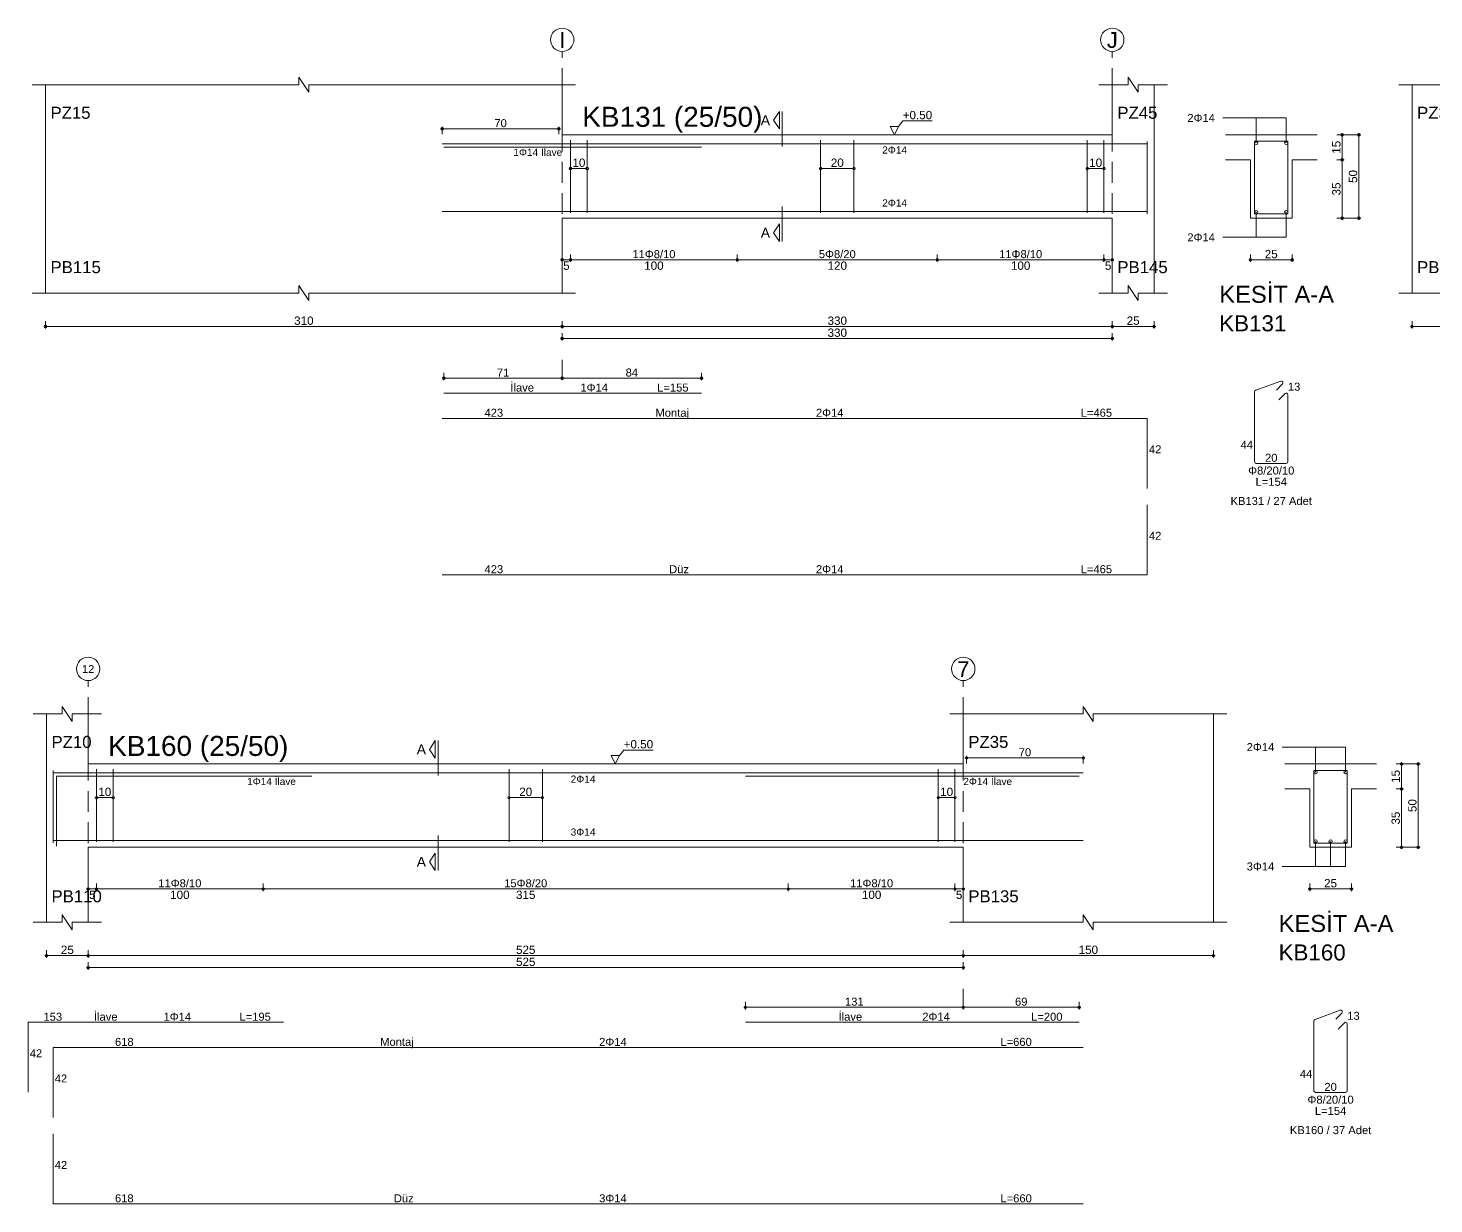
# Model space of a CAD drawing. Header units: millimetres. Extents: x 2232 to 85269, y -3593 to 5869.
# Drawn here: x 11146 to 12411, y -1393 to -335 of the extents above; entities that cross this region are included whole.
import ezdxf

# ---------------------------------------------------------------- set-up
doc = ezdxf.new("R2010")
doc.units = ezdxf.units.MM
doc.linetypes.add('DASHDOT2', pattern=[12.7, 6.35, -3.175, 0, -3.175])
doc.linetypes.add('DASHED4', pattern=[18.75, 12.5, -6.25])
doc.layers.add('aks', color=251, linetype='DASHDOT2', lineweight=35)
for name, color, linetype in [('Donatı Topl. Uzun. Yazısı', 7, 'Continuous'), ('Donatı Uz. Yazısı', 7, 'Continuous'), ('Donatı Yazısı', 7, 'Continuous'), ('Donatı Çizgisi', 7, 'Continuous'), ('Kiriş', 7, 'Continuous'), ('Standart', 7, 'Continuous'), ('Ölçülendirme', 7, 'Continuous')]:
    doc.layers.add(name, color=color, linetype=linetype)
doc.styles.add('arial_1_18', font='arial.ttf', dxfattribs={"height": 0.2})

# ---------------------------------------------------------------- blocks, each defined once
blk = doc.blocks.new('IDE757Entity7359')
at = {"layer": 'aks', "color": 30, "linetype": 'DASHED4', "lineweight": 5}
for points in [[(10848.68, 2016.8), (10848.68, 2151.8)], [(11178.68, 2016.8), (11178.68, 2151.8)], [(10848.68, 1955.8), (10848.68, 1966.8)]]:
    blk.add_lwpolyline(points, dxfattribs=at)
at = {"layer": 'aks', "color": 1, "linetype": 'Continuous', "lineweight": 5}
for centre in [(10848.68, 2158.8), (11178.68, 2158.8)]:
    blk.add_circle(centre, 7, dxfattribs=at)
at = {"layer": 'Donatı Çizgisi', "color": 5, "linetype": 'Continuous', "lineweight": 5}
for points in [[(10776.68, 2096.4), (11199.68, 2096.4)], [(10777.68, 2094.4), (10932.18, 2094.4)], [(10853.68, 2055), (10853.68, 2098.6)], [(10863.68, 2055), (10863.68, 2098.6)], [(11003.68, 2055), (11003.68, 2098.6)], [(11023.68, 2055), (11023.68, 2098.6)], [(11163.68, 2055), (11163.68, 2098.6)], [(11173.68, 2055), (11173.68, 2098.6)], [(11199.68, 2054.4), (11199.68, 2097.8)], [(11264.02, 2054.3), (11264.02, 2097.9)], [(11264.02, 2097.9), (11284.02, 2097.9)], [(11284.02, 2054.3), (11284.02, 2097.9)], [(10776.68, 2055.8), (11199.68, 2055.8)], [(11264.02, 2054.3), (11284.02, 2054.3)], [(11264.69, 1948.54), (11279.7, 1954.01)], [(11277.12, 1948.69), (11280.77, 1952.33)], [(10777.68, 1946.8), (10932.18, 1946.8)], [(11264.02, 1905.72), (11264.02, 1947.59)], [(11278.5, 1942.78), (11282.28, 1946.56)], [(11284.02, 1905.72), (11284.02, 1945.84)], [(10776.68, 1931.7), (11199.68, 1931.7)], [(11199.68, 1889.7), (11199.68, 1931.7)], [(11265.04, 1904.7), (11283, 1904.7)], [(11199.68, 1837.85), (11199.68, 1879.85)], [(10776.68, 1837.85), (11199.68, 1837.85)]]:
    blk.add_lwpolyline(points, dxfattribs=at)
for centre in [(11265.02, 2096.9), (11283.02, 2096.9), (11265.02, 2055.3), (11283.02, 2055.3)]:
    blk.add_circle(centre, 1, dxfattribs=at)
for centre, start, end in [((11265.04, 1947.59), 110, 180), ((11280.04, 1953.05), 315, 110), ((11283, 1945.84), 0, 135), ((11265.04, 1905.72), 180, 270), ((11283, 1905.72), 270, 0)]:
    blk.add_arc(centre, 1.02, start, end, dxfattribs=at)
at = {"layer": 'Kiriş', "color": 1, "linetype": 'Continuous', "lineweight": 5}
for points in [[(10690.68, 2131.8), (10690.68, 2136.3)], [(10696.68, 2127.3), (10690.68, 2136.3)], [(11188.18, 2131.8), (11188.18, 2136.3)], [(11194.18, 2127.3), (11188.18, 2136.3)], [(10530.68, 2131.8), (10690.68, 2131.8)], [(10538.68, 2006.8), (10538.68, 2131.8)], [(10696.68, 2127.3), (10696.68, 2131.8)], [(10696.68, 2131.8), (10856.68, 2131.8)], [(10848.68, 2101.8), (10848.68, 2131.8)], [(11170.68, 2131.8), (11188.18, 2131.8)], [(11178.68, 2101.8), (11178.68, 2131.8)], [(11194.18, 2131.8), (11211.68, 2131.8)], [(11194.18, 2127.3), (11194.18, 2131.8)], [(11203.68, 2006.8), (11203.68, 2131.8)], [(10848.68, 2101.8), (11178.68, 2101.8)], [(11246.52, 2101.8), (11301.52, 2101.8)], [(11246.52, 2086.8), (11261.52, 2086.8)], [(11261.52, 2051.8), (11261.52, 2086.8)], [(11286.52, 2086.8), (11301.52, 2086.8)], [(11286.52, 2051.8), (11286.52, 2086.8)], [(10848.68, 2051.8), (11178.68, 2051.8)], [(10848.68, 2006.8), (10848.68, 2051.8)], [(11178.68, 2006.8), (11178.68, 2051.8)], [(11261.52, 2051.8), (11286.52, 2051.8)], [(10696.68, 2002.3), (10690.68, 2011.3)], [(10690.68, 2006.8), (10690.68, 2011.3)], [(11194.18, 2002.3), (11188.18, 2011.3)], [(11188.18, 2006.8), (11188.18, 2011.3)], [(10530.68, 2006.8), (10690.68, 2006.8)], [(10696.68, 2006.8), (10856.68, 2006.8)], [(10696.68, 2002.3), (10696.68, 2006.8)], [(11170.68, 2006.8), (11188.18, 2006.8)], [(11194.18, 2006.8), (11211.68, 2006.8)], [(11194.18, 2002.3), (11194.18, 2006.8)]]:
    blk.add_lwpolyline(points, dxfattribs=at)
at = {"layer": 'Ölçülendirme', "color": 1, "linetype": 'Continuous', "lineweight": 5}
for points in [[(10975.43, 2110.55), (10978.93, 2115.8)], [(10978.93, 2105.3), (10975.43, 2110.55)], [(10978.93, 2105.3), (10978.93, 2115.8)], [(10980.68, 2094.8), (10980.68, 2115.8)], [(11050.43, 2106.8), (11052.93, 2110.13)], [(11052.93, 2110.13), (11070.61, 2110.13)], [(11245.02, 2111.9), (11283.02, 2111.9)], [(11265.02, 2096.9), (11265.02, 2111.9)], [(11283.02, 2096.9), (11283.02, 2111.9)], [(10775.68, 2105.4), (10847.68, 2105.4)], [(10776.68, 2102.15), (10776.68, 2106.65)], [(10846.68, 2102.15), (10846.68, 2106.65)], [(11047.93, 2101.8), (11045.43, 2106.8)], [(11045.43, 2106.8), (11050.43, 2106.8)], [(11050.43, 2106.8), (11047.93, 2101.8)], [(11047.93, 2101.8), (11047.93, 2101.8)], [(11313.27, 2101.8), (11327.77, 2101.8)], [(11316.52, 2050.8), (11316.52, 2102.8)], [(11326.52, 2050.8), (11326.52, 2102.8)], [(11313.27, 2086.8), (11317.77, 2086.8)], [(10853.68, 2081.6), (10863.68, 2081.6)], [(11003.68, 2081.6), (11023.68, 2081.6)], [(11163.68, 2081.6), (11173.68, 2081.6)], [(10980.68, 2037.8), (10980.68, 2058.8)], [(11265.02, 2040.3), (11265.02, 2055.3)], [(11283.02, 2040.3), (11283.02, 2055.3)], [(11313.27, 2051.8), (11327.77, 2051.8)], [(10975.43, 2043.05), (10978.93, 2048.3)], [(10978.93, 2037.8), (10975.43, 2043.05)], [(10978.93, 2037.8), (10978.93, 2048.3)], [(11245.02, 2040.3), (11283.02, 2040.3)], [(10847.68, 2026.8), (11179.68, 2026.8)], [(10848.68, 2025.55), (10848.68, 2030.05)], [(10853.68, 2025.55), (10853.68, 2030.05)], [(10953.68, 2025.55), (10953.68, 2030.05)], [(11073.68, 2025.55), (11073.68, 2030.05)], [(11173.68, 2025.55), (11173.68, 2030.05)], [(11178.68, 2025.55), (11178.68, 2030.05)], [(11260.52, 2026.8), (11287.52, 2026.8)], [(11261.52, 2025.55), (11261.52, 2030.05)], [(11286.52, 2025.55), (11286.52, 2030.05)], [(10537.68, 1986.8), (11204.68, 1986.8)], [(10538.68, 1985.55), (10538.68, 1990.05)], [(10848.68, 1985.55), (10848.68, 1990.05)], [(10848.68, 1978.35), (10848.68, 1982.85)], [(11178.68, 1985.55), (11178.68, 1990.05)], [(11178.68, 1978.35), (11178.68, 1982.85)], [(11203.68, 1985.55), (11203.68, 1990.05)], [(10847.68, 1979.6), (11179.68, 1979.6)], [(10777.68, 1954.55), (10777.68, 1959.05)], [(10848.68, 1954.55), (10848.68, 1959.05)], [(10848.68, 1954.55), (10848.68, 1959.05)], [(10932.18, 1954.55), (10932.18, 1959.05)], [(10776.68, 1955.8), (10849.68, 1955.8)], [(10847.68, 1955.8), (10933.18, 1955.8)]]:
    blk.add_lwpolyline(points, dxfattribs=at)
for centre in [(10776.68, 2105.4), (10846.68, 2105.4), (11316.52, 2101.8), (11326.52, 2101.8), (11316.52, 2086.8), (10853.68, 2081.6), (10863.68, 2081.6), (11003.68, 2081.6), (11023.68, 2081.6), (11163.68, 2081.6), (11173.68, 2081.6), (11316.52, 2051.8), (11326.52, 2051.8), (10848.68, 2026.8), (10853.68, 2026.8), (10853.68, 2026.8), (10953.68, 2026.8), (10953.68, 2026.8), (11073.68, 2026.8), (11073.68, 2026.8), (11173.68, 2026.8), (11173.68, 2026.8), (11178.68, 2026.8), (11261.52, 2026.8), (11286.52, 2026.8), (10538.68, 1986.8), (10848.68, 1986.8), (10848.68, 1986.8), (11178.68, 1986.8), (11178.68, 1986.8), (11203.68, 1986.8), (10848.68, 1979.6), (11178.68, 1979.6), (10777.68, 1955.8), (10848.68, 1955.8), (10848.68, 1955.8), (10932.18, 1955.8)]:
    blk.add_circle(centre, 0.75, dxfattribs=at)
at = {"layer": 'aks', "color": 1, "linetype": 'Continuous', "lineweight": 5, "style": 'arial_1_18'}
for s, p in [('I', (10846.85, 2153.92)), ('J', (11175.38, 2153.92))]:
    blk.add_text(s, height=9.45, dxfattribs=at).set_placement(p)
at = {"layer": 'Donatı Topl. Uzun. Yazısı', "color": 1, "linetype": 'Continuous', "lineweight": 5, "style": 'arial_1_18'}
for s, p in [('L=155', (10905.63, 1947.76)), ('L=465', (11159.7, 1932.66)), ('L=154', (11264.6, 1891.26)), ('L=465', (11159.7, 1838.81))]:
    blk.add_text(s, height=4.8, dxfattribs=at).set_placement(p)
at = {"layer": 'Donatı Uz. Yazısı', "color": 1, "linetype": 'Continuous', "lineweight": 5, "style": 'arial_1_18'}
for s, p in [('13', (11284.02, 1948.3)), ('423', (10802.06, 1932.66)), ('42', (11200.64, 1910.7)), ('44', (11255.6, 1913.42)), ('20', (11270.29, 1905.66)), ('42', (11200.64, 1858.85)), ('423', (10802.06, 1838.81))]:
    blk.add_text(s, height=4.8, dxfattribs=at).set_placement(p)
at = {"layer": 'Donatı Yazısı', "color": 5, "linetype": 'Continuous', "lineweight": 5, "style": 'arial_1_18'}
for s, height, p in [('2Φ14', 4.8, (11223.68, 2109.5)), ('1Φ14 İlave', 4.32, (10819.37, 2089.12)), ('2Φ14', 4.8, (11223.68, 2037.9)), ('1Φ14', 4.8, (10859.57, 1947.76)), ('2Φ14', 4.8, (11000.87, 1932.66)), ('Φ8/20/10', 4.8, (11260.16, 1897.98)), ('KB131 / 27 Adet', 4.8, (11249.6, 1879.74)), ('2Φ14', 4.8, (11000.87, 1838.81))]:
    blk.add_text(s, height=height, dxfattribs=at).set_placement(p)
for p in [(11040.64, 2090.52), (11040.64, 2058.76)]:
    blk.add_text('2Φ14', height=4.32, rotation=360, dxfattribs=at).set_placement(p)
at = {"layer": 'Donatı Yazısı', "color": 1, "linetype": 'Continuous', "lineweight": 5, "style": 'arial_1_18'}
for s, p in [('İlave', (10817.59, 1947.76)), ('Montaj', (10904.61, 1932.66)), ('Düz', (10912.81, 1838.81))]:
    blk.add_text(s, height=4.8, dxfattribs=at).set_placement(p)
at = {"layer": 'Kiriş', "color": 1, "linetype": 'Continuous', "lineweight": 5, "style": 'arial_1_18'}
for s, height, p in [('PZ15', 7.2, (10541.68, 2111.4)), ('KB131 (25/50)', 12, (10860.68, 2106.6)), ('PZ45', 7.2, (11181.68, 2111.4)), ('PB115', 7.2, (10541.68, 2018.8)), ('PB145', 7.2, (11181.68, 2018.8)), ('KESİT A-A', 10.2, (11242.82, 2001)), ('KB131', 9.6, (11242.82, 1983.92))]:
    blk.add_text(s, height=height, dxfattribs=at).set_placement(p)
at = {"layer": 'Ölçülendirme', "color": 1, "linetype": 'Continuous', "lineweight": 5, "style": 'arial_1_18'}
for s, height, p in [('70', 4.8, (10807.96, 2106.4)), ('A', 5.95, (10967.79, 2107.57)), ('+0.50', 5, (11052.93, 2111.13)), ('A', 5.95, (10967.79, 2040.07)), ('25', 5, (11270.13, 2027.76)), ('5', 5, (10849.24, 2020.8)), ('100', 5, (10897.86, 2020.8)), ('120', 5, (11007.86, 2020.8)), ('100', 5, (11117.86, 2020.8)), ('5', 5, (11174.24, 2020.8)), ('310', 5, (10687.86, 1987.8)), ('330', 5, (11007.86, 1987.8)), ('25', 5, (11187.3, 1987.8)), ('330', 5, (11007.86, 1980.6))]:
    blk.add_text(s, height=height, dxfattribs=at).set_placement(p)
for s, rotation, p in [('15', 90, (11315.56, 2090.42)), ('10', 360, (10854.8, 2082.56)), ('20', 360, (11009.8, 2082.56)), ('10', 360, (11164.8, 2082.56)), ('50', 90, (11325.56, 2072.92)), ('35', 90, (11315.56, 2065.42))]:
    blk.add_text(s, height=5, rotation=rotation, dxfattribs=at).set_placement(p)
at = {"layer": 'Ölçülendirme', "color": 5, "linetype": 'Continuous', "lineweight": 5, "style": 'arial_1_18'}
for s, p in [('11Φ8/10', (10890.76, 2027.8)), ('5Φ8/20', (11002.62, 2027.8)), ('11Φ8/10', (11110.76, 2027.8)), ('71', (10809.46, 1956.8)), ('84', (10886.71, 1956.8))]:
    blk.add_text(s, height=4.8, dxfattribs=at).set_placement(p)
blk = doc.blocks.new('IDE757Entity7360')
at = {"layer": 'Kiriş', "color": 1, "linetype": 'Continuous', "lineweight": 5}
for points in [[(11350.5, 2131.8), (11430.5, 2131.8)], [(11358.5, 2006.8), (11358.5, 2131.8)], [(11350.5, 2006.8), (11430.5, 2006.8)]]:
    blk.add_lwpolyline(points, dxfattribs=at)
at = {"layer": 'Ölçülendirme', "color": 1, "linetype": 'Continuous', "lineweight": 5}
for points in [[(11357.5, 1986.8), (12184.5, 1986.8)], [(11358.5, 1985.55), (11358.5, 1990.05)]]:
    blk.add_lwpolyline(points, dxfattribs=at)
blk.add_circle((11358.5, 1986.8), 0.75, dxfattribs=at)
at = {"layer": 'Kiriş', "color": 1, "linetype": 'Continuous', "lineweight": 5, "style": 'arial_1_18'}
for s, p in [('PZ30', (11361.5, 2111.4)), ('PB130', (11361.5, 2018.8))]:
    blk.add_text(s, height=7.2, dxfattribs=at).set_placement(p)
blk = doc.blocks.new('IDE757Entity7365')
at = {"layer": 'aks', "color": 30, "linetype": 'DASHED4', "lineweight": 5}
for points in [[(15938.55, 2016.8), (15938.55, 2151.8)], [(16463.55, 2016.8), (16463.55, 2151.8)], [(16463.55, 1955.8), (16463.55, 1966.8)]]:
    blk.add_lwpolyline(points, dxfattribs=at)
at = {"layer": 'aks', "color": 1, "linetype": 'Continuous', "lineweight": 5}
for centre in [(15938.55, 2158.8), (16463.55, 2158.8)]:
    blk.add_circle(centre, 7, dxfattribs=at)
at = {"layer": 'Donatı Çizgisi', "color": 5, "linetype": 'Continuous', "lineweight": 5}
for points in [[(15917.55, 2054.4), (15917.55, 2097.8)], [(15917.55, 2096.4), (16535.55, 2096.4)], [(15919.55, 2052.4), (15919.55, 2094.4)], [(15919.55, 2094.4), (16072.8, 2094.4)], [(15943.55, 2055), (15943.55, 2098.6)], [(15953.55, 2055), (15953.55, 2098.6)], [(16191.05, 2055), (16191.05, 2098.6)], [(16211.05, 2055), (16211.05, 2098.6)], [(16332.8, 2094.4), (16533.05, 2094.4)], [(16448.55, 2055), (16448.55, 2098.6)], [(16458.55, 2055), (16458.55, 2098.6)], [(16673.89, 2054.3), (16673.89, 2097.9)], [(16673.89, 2097.9), (16693.89, 2097.9)], [(16693.89, 2054.3), (16693.89, 2097.9)], [(15917.55, 2055.8), (16535.55, 2055.8)], [(16673.89, 2054.3), (16693.89, 2054.3)], [(16674.56, 1948.54), (16689.56, 1954.01)], [(16686.99, 1948.69), (16690.63, 1952.33)], [(15902.55, 1904.8), (15902.55, 1946.8)], [(15902.55, 1946.8), (16055.8, 1946.8)], [(16332.8, 1946.8), (16533.05, 1946.8)], [(16673.89, 1905.72), (16673.89, 1947.59)], [(16688.37, 1942.78), (16692.14, 1946.56)], [(16693.89, 1905.72), (16693.89, 1945.84)], [(15917.55, 1889.7), (15917.55, 1931.7)], [(15917.55, 1931.7), (16535.55, 1931.7)], [(16674.91, 1904.7), (16692.87, 1904.7)], [(15917.55, 1837.85), (15917.55, 1879.85)], [(15917.55, 1837.85), (16535.55, 1837.85)]]:
    blk.add_lwpolyline(points, dxfattribs=at)
for centre in [(16674.89, 2096.9), (16692.89, 2096.9), (16674.89, 2055.3), (16683.89, 2055.3), (16692.89, 2055.3)]:
    blk.add_circle(centre, 1, dxfattribs=at)
for centre, start, end in [((16674.91, 1947.59), 110, 180), ((16689.91, 1953.05), 315, 110), ((16692.87, 1945.84), 0, 135), ((16674.91, 1905.72), 180, 270), ((16692.87, 1905.72), 270, 0)]:
    blk.add_arc(centre, 1.02, start, end, dxfattribs=at)
at = {"layer": 'Kiriş', "color": 1, "linetype": 'Continuous', "lineweight": 5}
for points in [[(15923.05, 2131.8), (15923.05, 2136.3)], [(15929.05, 2127.3), (15923.05, 2136.3)], [(16535.55, 2131.8), (16535.55, 2136.3)], [(16541.55, 2127.3), (16535.55, 2136.3)], [(15905.55, 2131.8), (15923.05, 2131.8)], [(15913.55, 2006.8), (15913.55, 2131.8)], [(15929.05, 2127.3), (15929.05, 2131.8)], [(15929.05, 2131.8), (15946.55, 2131.8)], [(15938.55, 2101.8), (15938.55, 2131.8)], [(16455.55, 2131.8), (16535.55, 2131.8)], [(16463.55, 2101.8), (16463.55, 2131.8)], [(16541.55, 2131.8), (16621.55, 2131.8)], [(16541.55, 2127.3), (16541.55, 2131.8)], [(16613.55, 2006.8), (16613.55, 2131.8)], [(15938.55, 2101.8), (16463.55, 2101.8)], [(16656.39, 2101.8), (16711.39, 2101.8)], [(16656.39, 2086.8), (16671.39, 2086.8)], [(16671.39, 2051.8), (16671.39, 2086.8)], [(16696.39, 2086.8), (16711.39, 2086.8)], [(16696.39, 2051.8), (16696.39, 2086.8)], [(15938.55, 2051.8), (16463.55, 2051.8)], [(15938.55, 2006.8), (15938.55, 2051.8)], [(16463.55, 2006.8), (16463.55, 2051.8)], [(16671.39, 2051.8), (16696.39, 2051.8)], [(15929.05, 2002.3), (15923.05, 2011.3)], [(15923.05, 2006.8), (15923.05, 2011.3)], [(16541.55, 2002.3), (16535.55, 2011.3)], [(16535.55, 2006.8), (16535.55, 2011.3)], [(15905.55, 2006.8), (15923.05, 2006.8)], [(15929.05, 2006.8), (15946.55, 2006.8)], [(15929.05, 2002.3), (15929.05, 2006.8)], [(16455.55, 2006.8), (16535.55, 2006.8)], [(16541.55, 2006.8), (16621.55, 2006.8)], [(16541.55, 2002.3), (16541.55, 2006.8)]]:
    blk.add_lwpolyline(points, dxfattribs=at)
at = {"layer": 'Ölçülendirme', "color": 1, "linetype": 'Continuous', "lineweight": 5}
for points in [[(16143.3, 2110.55), (16146.8, 2115.8)], [(16146.8, 2105.3), (16143.3, 2110.55)], [(16146.8, 2105.3), (16146.8, 2115.8)], [(16148.55, 2094.8), (16148.55, 2115.8)], [(16257.3, 2106.8), (16259.8, 2110.13)], [(16259.8, 2110.13), (16277.48, 2110.13)], [(16654.89, 2111.9), (16692.89, 2111.9)], [(16674.89, 2096.9), (16674.89, 2111.9)], [(16692.89, 2096.9), (16692.89, 2111.9)], [(16254.8, 2101.8), (16252.3, 2106.8)], [(16252.3, 2106.8), (16257.3, 2106.8)], [(16257.3, 2106.8), (16254.8, 2101.8)], [(16254.8, 2101.8), (16254.8, 2101.8)], [(16464.55, 2105.4), (16536.55, 2105.4)], [(16465.55, 2102.15), (16465.55, 2106.65)], [(16535.55, 2102.15), (16535.55, 2106.65)], [(16723.14, 2101.8), (16737.64, 2101.8)], [(16726.39, 2050.8), (16726.39, 2102.8)], [(16736.39, 2050.8), (16736.39, 2102.8)], [(16723.14, 2086.8), (16727.64, 2086.8)], [(15943.55, 2081.6), (15953.55, 2081.6)], [(16191.05, 2081.6), (16211.05, 2081.6)], [(16448.55, 2081.6), (16458.55, 2081.6)], [(16148.55, 2037.8), (16148.55, 2058.8)], [(16674.89, 2040.3), (16674.89, 2055.3)], [(16683.89, 2040.3), (16683.89, 2055.3)], [(16692.89, 2040.3), (16692.89, 2055.3)], [(16723.14, 2051.8), (16737.64, 2051.8)], [(16143.3, 2043.05), (16146.8, 2048.3)], [(16146.8, 2037.8), (16143.3, 2043.05)], [(16146.8, 2037.8), (16146.8, 2048.3)], [(16654.89, 2040.3), (16692.89, 2040.3)], [(15937.55, 2026.8), (16464.55, 2026.8)], [(15938.55, 2025.55), (15938.55, 2030.05)], [(15943.55, 2025.55), (15943.55, 2030.05)], [(16043.55, 2025.55), (16043.55, 2030.05)], [(16358.55, 2025.55), (16358.55, 2030.05)], [(16458.55, 2025.55), (16458.55, 2030.05)], [(16463.55, 2025.55), (16463.55, 2030.05)], [(16670.39, 2026.8), (16697.39, 2026.8)], [(16671.39, 2025.55), (16671.39, 2030.05)], [(16696.39, 2025.55), (16696.39, 2030.05)], [(15912.55, 1986.8), (16614.55, 1986.8)], [(15913.55, 1985.55), (15913.55, 1990.05)], [(15938.55, 1985.55), (15938.55, 1990.05)], [(15938.55, 1978.35), (15938.55, 1982.85)], [(16463.55, 1985.55), (16463.55, 1990.05)], [(16463.55, 1978.35), (16463.55, 1982.85)], [(16613.55, 1985.55), (16613.55, 1990.05)], [(15937.55, 1979.6), (16464.55, 1979.6)], [(16332.8, 1954.55), (16332.8, 1959.05)], [(16463.55, 1954.55), (16463.55, 1959.05)], [(16463.55, 1954.55), (16463.55, 1959.05)], [(16533.05, 1954.55), (16533.05, 1959.05)], [(16331.8, 1955.8), (16464.55, 1955.8)], [(16462.55, 1955.8), (16534.05, 1955.8)]]:
    blk.add_lwpolyline(points, dxfattribs=at)
for centre in [(16465.55, 2105.4), (16535.55, 2105.4), (16726.39, 2101.8), (16736.39, 2101.8), (16726.39, 2086.8), (15943.55, 2081.6), (15953.55, 2081.6), (16191.05, 2081.6), (16211.05, 2081.6), (16448.55, 2081.6), (16458.55, 2081.6), (16726.39, 2051.8), (16736.39, 2051.8), (15938.55, 2026.8), (15943.55, 2026.8), (15943.55, 2026.8), (16043.55, 2026.8), (16043.55, 2026.8), (16358.55, 2026.8), (16358.55, 2026.8), (16458.55, 2026.8), (16458.55, 2026.8), (16463.55, 2026.8), (16671.39, 2026.8), (16696.39, 2026.8), (15913.55, 1986.8), (15938.55, 1986.8), (15938.55, 1986.8), (16463.55, 1986.8), (16463.55, 1986.8), (16613.55, 1986.8), (15938.55, 1979.6), (16463.55, 1979.6), (16332.8, 1955.8), (16463.55, 1955.8), (16463.55, 1955.8), (16533.05, 1955.8)]:
    blk.add_circle(centre, 0.75, dxfattribs=at)
at = {"layer": 'aks', "color": 1, "linetype": 'Continuous', "lineweight": 5, "style": 'arial_1_18'}
for s, height, p in [('12', 4.725, (15934.88, 2156.36)), ('7', 9.45, (16459.88, 2153.92))]:
    blk.add_text(s, height=height, dxfattribs=at).set_placement(p)
at = {"layer": 'Donatı Topl. Uzun. Yazısı', "color": 1, "linetype": 'Continuous', "lineweight": 5, "style": 'arial_1_18'}
for s, p in [('L=195', (16029.31, 1947.76)), ('L=200', (16504.21, 1947.76)), ('L=660', (16485.82, 1932.66)), ('L=154', (16674.47, 1891.26)), ('L=660', (16485.82, 1838.81))]:
    blk.add_text(s, height=4.8, dxfattribs=at).set_placement(p)
at = {"layer": 'Donatı Uz. Yazısı', "color": 1, "linetype": 'Continuous', "lineweight": 5, "style": 'arial_1_18'}
for s, p in [('153', (15911.75, 1947.76)), ('13', (16693.89, 1948.3)), ('618', (15954.63, 1932.66)), ('42', (15903.51, 1925.8)), ('42', (15918.51, 1910.7)), ('44', (16665.47, 1913.42)), ('20', (16680.16, 1905.66)), ('42', (15918.51, 1858.85)), ('618', (15954.63, 1838.81))]:
    blk.add_text(s, height=4.8, dxfattribs=at).set_placement(p)
at = {"layer": 'Donatı Yazısı', "color": 5, "linetype": 'Continuous', "lineweight": 5, "style": 'arial_1_18'}
for s, height, p in [('2Φ14', 4.8, (16633.55, 2109.5)), ('1Φ14 İlave', 4.32, (16033.89, 2089.12)), ('2Φ14 İlave', 4.32, (16463.55, 2089.12)), ('3Φ14', 4.8, (16633.55, 2037.9)), ('1Φ14', 4.8, (15983.77, 1947.76)), ('2Φ14', 4.8, (16438.93, 1947.76)), ('2Φ14', 4.8, (16245.09, 1932.66)), ('Φ8/20/10', 4.8, (16670.02, 1897.98)), ('KB160 / 37 Adet', 4.8, (16659.47, 1879.74)), ('3Φ14', 4.8, (16245.09, 1838.81))]:
    blk.add_text(s, height=height, dxfattribs=at).set_placement(p)
for s, p in [('2Φ14', (16228.01, 2090.52)), ('3Φ14', (16228.01, 2058.76))]:
    blk.add_text(s, height=4.32, rotation=360, dxfattribs=at).set_placement(p)
at = {"layer": 'Donatı Yazısı', "color": 1, "linetype": 'Continuous', "lineweight": 5, "style": 'arial_1_18'}
for s, p in [('İlave', (15942.02, 1947.76)), ('İlave', (16388.72, 1947.76)), ('Montaj', (16113.72, 1932.66)), ('Düz', (16121.93, 1838.81))]:
    blk.add_text(s, height=4.8, dxfattribs=at).set_placement(p)
at = {"layer": 'Kiriş', "color": 1, "linetype": 'Continuous', "lineweight": 5, "style": 'arial_1_18'}
for s, height, p in [('PZ10', 7.2, (15916.55, 2111.4)), ('KB160 (25/50)', 12, (15950.55, 2106.6)), ('PZ35', 7.2, (16466.55, 2111.4)), ('PB110', 7.2, (15916.55, 2018.8)), ('PB135', 7.2, (16466.55, 2018.8)), ('KESİT A-A', 10.2, (16652.69, 2001)), ('KB160', 9.6, (16652.69, 1983.92))]:
    blk.add_text(s, height=height, dxfattribs=at).set_placement(p)
at = {"layer": 'Ölçülendirme', "color": 1, "linetype": 'Continuous', "lineweight": 5, "style": 'arial_1_18'}
for s, height, p in [('A', 5.95, (16135.66, 2107.57)), ('+0.50', 5, (16259.8, 2111.13)), ('70', 4.8, (16496.82, 2106.4)), ('A', 5.95, (16135.66, 2040.07)), ('25', 5, (16680, 2027.76)), ('5', 5, (15939.11, 2020.8)), ('100', 5, (15987.72, 2020.8)), ('315', 5, (16195.22, 2020.8)), ('100', 5, (16402.72, 2020.8)), ('5', 5, (16459.11, 2020.8)), ('25', 5, (15922.17, 1987.8)), ('525', 5, (16195.22, 1987.8)), ('150', 5, (16532.72, 1987.8)), ('525', 5, (16195.22, 1980.6))]:
    blk.add_text(s, height=height, dxfattribs=at).set_placement(p)
for s, rotation, p in [('15', 90, (16725.43, 2090.42)), ('10', 360, (15944.67, 2082.56)), ('20', 360, (16197.17, 2082.56)), ('10', 360, (16449.67, 2082.56)), ('50', 90, (16735.43, 2072.92)), ('35', 90, (16725.43, 2065.42))]:
    blk.add_text(s, height=5, rotation=rotation, dxfattribs=at).set_placement(p)
at = {"layer": 'Ölçülendirme', "color": 5, "linetype": 'Continuous', "lineweight": 5, "style": 'arial_1_18'}
for s, p in [('11Φ8/10', (15980.62, 2027.8)), ('15Φ8/20', (16188.12, 2027.8)), ('11Φ8/10', (16395.62, 2027.8)), ('131', (16392.58, 1956.8)), ('69', (16494.57, 1956.8))]:
    blk.add_text(s, height=4.8, dxfattribs=at).set_placement(p)

msp = doc.modelspace()

# ---------------------------------------------------------------- block references
at = {"layer": 'Standart', "xscale": 1.5, "yscale": 1.5, "zscale": 1.5}
for name, p in [('IDE757Entity7359', (-4646.6, -3583.9)), ('IDE757Entity7360', (-4646.6, -3583.9)), ('IDE757Entity7365', (-12708, -4150))]:
    msp.add_blockref(name, p, dxfattribs=at)

doc.saveas('drawing.dxf')
